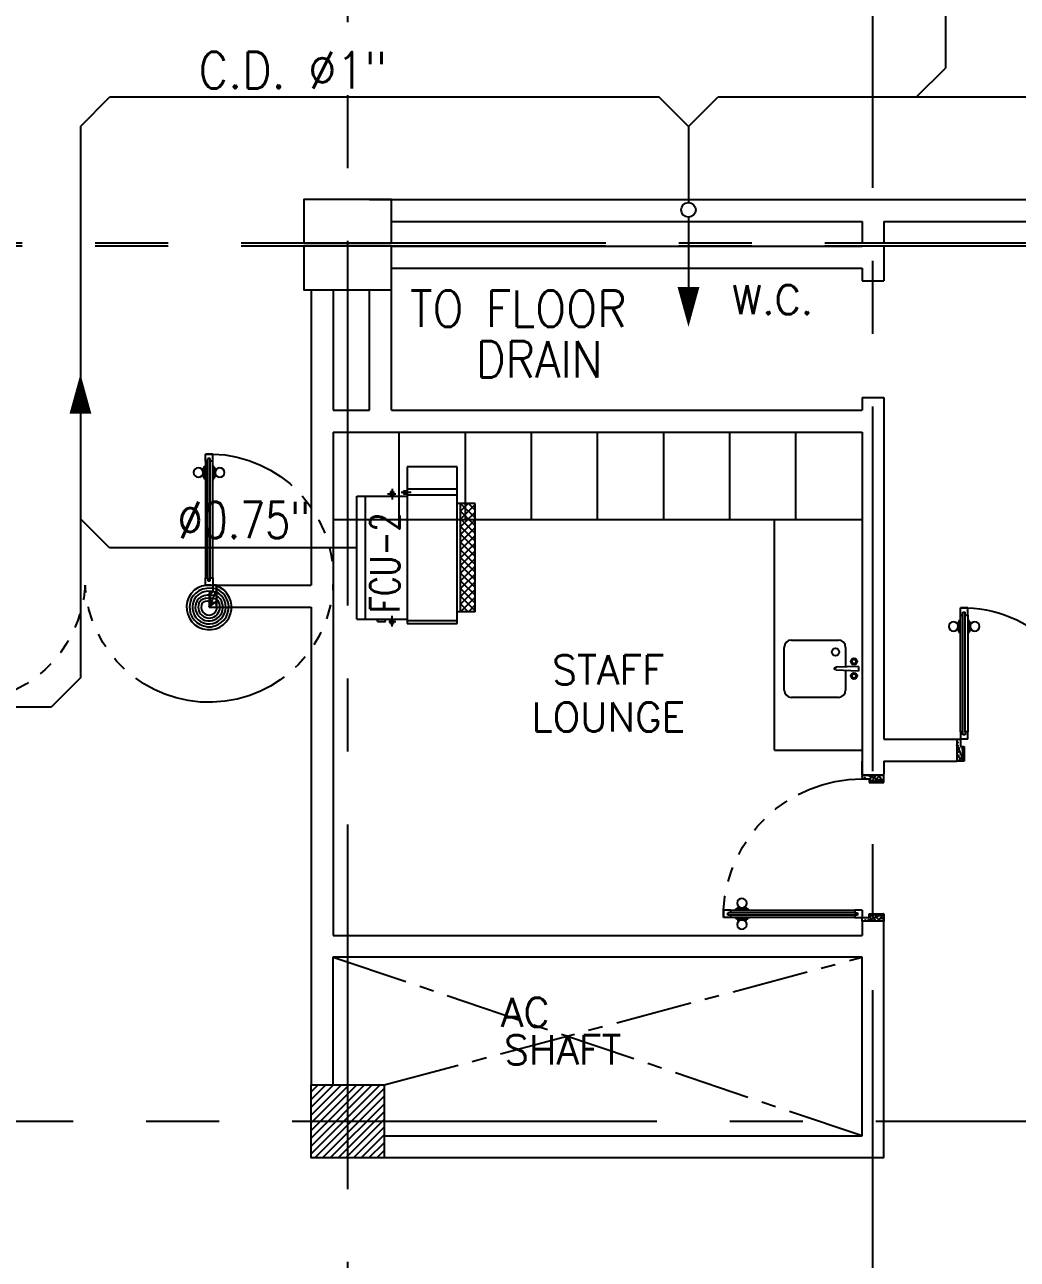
# Model space of a CAD drawing. Extents: x 417866029 to 417866302, y 43498045 to 43498122.
# Drawn here: x 417866078.83 to 417866085.63, y 43498072.02 to 43498080.49 of the extents above; entities that cross this region are included whole.
import ezdxf
from ezdxf.enums import TextEntityAlignment as Align

# ---------------------------------------------------------------- set-up
doc = ezdxf.new("R2010")
doc.units = 0
doc.header["$MEASUREMENT"] = 0
for name, pattern in [('CENTER2', [1.125, 0.75, -0.125, 0.125, -0.125]), ('CENTERX2', [4, 2.5, -0.5, 0.5, -0.5]), ('HIDDEN', [0.375, 0.25, -0.125])]:
    doc.linetypes.add(name, pattern=pattern)
doc.layers.get('0').update_dxf_attribs({"linetype": 'CONTINUOUS'})
for name, color, linetype in [('AC-CD', 6, 'CONTINUOUS'), ('AC-TEXT', 2, 'CONTINUOUS'), ('AXES', 11, 'CENTERX2'), ('COL', 11, 'CONTINUOUS'), ('DOOR', 11, 'CONTINUOUS'), ('FCU', 6, 'CONTINUOUS'), ('HAT', 11, 'CONTINUOUS'), ('Locker', 11, 'CONTINUOUS'), ('NON-MEDICAL', 11, 'CONTINUOUS'), ('P-SOLIDWASTE', 6, 'CONTINUOUS'), ('RM-NAME', 11, 'CONTINUOUS'), ('TEXTN', 2, 'CONTINUOUS'), ('WALL', 11, 'CONTINUOUS')]:
    doc.layers.add(name, color=color, linetype=linetype)
doc.styles.add('ROMANS', font='ROMANS.shx', dxfattribs={"width": 0.6})

# ---------------------------------------------------------------- blocks, each defined once
blk = doc.blocks.new('DOOR90')
at = {"layer": 'DOOR', "color": 7, "linetype": 'ByBlock'}
for p, q in [((-150, 0), (0, 0)), ((-150, 0), (-150, -25)), ((0, -50), (-113.7099299924448, 0)), ((0, -50), (-40.1457343158545, 0)), ((0, -50), (0, 0)), ((-1000, -25), (-1050, -25)), ((-1050, -75), (-1050, -25)), ((-1050, -25), (-1050, -75)), ((-1000, -75), (-1050, -74.99999999947613)), ((-1000, -41.9999999999709), (-1020, -41.9999999999709)), ((-1020, -42), (-1020, -58)), ((-1000, -58), (-1020, -58)), ((-1000, -25), (-1000, -41.9999999999709)), ((-1000, -58), (-1000, -75)), ((-877.6424572214019, -17.79999999995925), (-967.6424572214019, -17.79999999995925)), ((-967.6424572214019, -25), (-967.6424572214019, -17.79999999995925)), ((-967.6424572214019, -75), (-967.6424572214019, -82.20000000004075)), ((-877.6424572214019, -82.20000000004075), (-967.6424572214019, -82.20000000004075)), ((-955.0424572214251, -8.799999999959255), (-890.2424572213786, -8.799999999959255)), ((-955.0424572214251, -17.79999999995925), (-955.0424572214251, -8.799999999959255)), ((-955.0424572214251, -17.79999999995925), (-890.2424572213786, -17.79999999995925)), ((-955.0424572214251, -82.20000000004075), (-890.2424572213786, -82.20000000004075)), ((-955.0424572214251, -82.20000000004075), (-955.0424572214251, -91.20000000004075)), ((-890.2424572213786, -17.79999999995925), (-890.2424572213786, -8.799999999959255)), ((-890.2424572213786, -82.20000000004075), (-890.2424572213786, -91.20000000004075)), ((-877.6424572214019, -25), (-877.6424572214019, -17.79999999995925)), ((-877.6424572214019, -75), (-877.6424572214019, -82.20000000004075)), ((-200, -25), (-150, -25)), ((-200, -42), (-200, -25)), ((-180, -42), (-200, -42)), ((-200, -58), (-180, -58)), ((-200, -75), (-200, -58)), ((-150, -75), (-200, -75)), ((-180, -58), (-180, -42)), ((-150, -25), (-100, -25)), ((-150, -75), (-150, -25)), ((-100, -25), (-100, -50)), ((0, -50), (-100, -36.64271395650576)), ((-100, -50), (0, -50)), ((-955.0424572214251, -91.20000000004075), (-890.2424572213786, -91.20000000004075)), ((-150, -875), (-100, -875)), ((-150, -900), (-150, -875)), ((-150, -900), (0, -900)), ((0, -900), (-150, -900)), ((0, -850), (-113.7099299924448, -900)), ((-100, -875), (-100, -850)), ((0, -850), (-100, -863.3572860434942)), ((-100, -850), (0, -850)), ((0, -850), (-40.1457343158545, -900)), ((0, -850), (0, -900))]:
    blk.add_line(p, q, dxfattribs=at)
at = {"layer": 'DOOR', "linetype": 'ByBlock'}
for p, q in [((-200, -25), (-1000, -25)), ((-200, -42), (-1000, -41.9999999999709)), ((-200, -58), (-1000, -58)), ((-1000, -75), (-200, -75))]:
    blk.add_line(p, q, dxfattribs=at)
at = {"layer": 'DOOR', "color": 7, "linetype": 'ByBlock'}
for centre in [(-922.6424572214019, 23.53094421501737), (-922.6424572214019, -123.5309442149592)]:
    blk.add_circle(centre, 32.39999999998526, dxfattribs=at)
for centre, radius, start, end in [((0, -50), 154.4019578127773, 161.1052885482714, 166.2857707768669), ((0, -50), 94.40195781277725, 148.0181880328085, 180), ((0, -50), 134.4019578127773, 158.159849394549, 169.2800236450682), ((0, -50), 114.4019578127773, 154.0838418822192, 167.37742587102), ((0, -50), 74.40195781277725, 137.7764264185456, 180), ((0, -50), 54.40195781277725, 113.2073828924446, 180), ((0, -50), 34.40195781277725, 90, 180), ((0, -50), 14.40195781277725, 90, 180), ((0, -850), 154.4019578127773, 193.7142292231331, 198.8947114517286), ((0, -850), 134.4019578127773, 190.7199763549318, 201.840150605451), ((0, -850), 94.40195781277725, 180, 211.9818119671915), ((0, -850), 74.40195781277725, 180, 222.2235735814543), ((0, -850), 54.40195781277725, 180, 246.7926171075554), ((0, -850), 34.40195781277725, 180, 270), ((0, -850), 14.40195781277725, 180, 270)]:
    blk.add_arc(centre, radius, start, end, dxfattribs=at)
at = {"layer": 'DOOR', "linetype": 'HIDDEN', "ltscale": 0.5}
blk.add_arc((-222.2222222220153, -49.99999999976717), 828.155208510499, 178.270116378131, 275.0030377036063, dxfattribs=at)
blk = doc.blocks.new('DOOR-10')
at = {"layer": 'DOOR', "color": 0, "linetype": 'ByBlock'}
for p, q in [((-75.69739139656303, 1017.642457220471), (-82.89739139663288, 1017.642457220471)), ((-82.89739139663288, 927.6424572204705), (-82.89739139663288, 1017.642457220471)), ((-25.69739139656303, 1099.999999999069), (-75.69739139656303, 1099.999999999069)), ((-75.69739139656303, 1099.999999999069), (-25.69739139656303, 1099.999999999069)), ((-75.69739139656303, 1049.999999999069), (-75.69739139603917, 1099.999999999098)), ((-58.69739139656303, 1049.999999999069), (-75.69739139656303, 1049.999999999069)), ((-42.69739139656303, 1069.999999999069), (-58.69739139656303, 1069.999999999069)), ((-58.69739139656303, 1049.999999999069), (-58.69739139656303, 1069.999999999069)), ((-42.69739139656303, 1049.999999999069), (-42.69739139656303, 1069.999999999069)), ((-25.69739139656303, 1049.999999999069), (-42.69739139656303, 1049.999999999069)), ((-25.69739139656303, 1049.999999999069), (-25.69739139656303, 1099.999999999069)), ((-25.69739139656303, 1017.642457220471), (-18.49739139649319, 1017.642457220471)), ((-18.49739139649319, 927.6424572204705), (-18.49739139649319, 1017.642457220471)), ((-82.89739139663288, 1005.042457220465), (-91.89739139663288, 1005.042457220465)), ((-91.89739139663288, 1005.042457220465), (-91.89739139663288, 940.2424572204764)), ((-82.89739139663288, 940.2424572204764), (-91.89739139663288, 940.2424572204764)), ((-82.89739139663288, 1005.042457220465), (-82.89739139663288, 940.2424572204764)), ((-18.49739139649319, 1005.042457220465), (-9.497391396493185, 1005.042457220465)), ((-18.49739139649319, 1005.042457220465), (-18.49739139649319, 940.2424572204764)), ((-18.49739139649319, 940.2424572204764), (-9.497391396493185, 940.2424572204764)), ((-9.497391396493185, 1005.042457220465), (-9.497391396493185, 940.2424572204764)), ((-75.69739139656303, 927.6424572204705), (-82.89739139663288, 927.6424572204705)), ((-25.69739139656303, 927.6424572204705), (-18.49739139649319, 927.6424572204705)), ((-75.69739139534067, 200), (-58.69739139534067, 200)), ((-75.69739139534067, 150), (-75.69739139534067, 200)), ((-58.69739139534067, 200), (-58.69739139534067, 180)), ((-58.69739139534067, 180), (-42.69739139534067, 180)), ((-42.69739139534067, 200), (-25.69739139534067, 200)), ((-42.69739139534067, 180), (-42.69739139534067, 200)), ((-25.69739139534067, 200), (-25.69739139534067, 150)), ((-1000.697391395341, 0), (-1000.697391395341, 150)), ((-1000.697391395341, 150), (-975.6973913953407, 150)), ((-1000.697391395341, 150), (-1000.697391395341, 0)), ((-975.6973913953407, 150), (-975.6973913953407, 100)), ((-975.6973913953407, 100), (-950.6973913953407, 100)), ((-950.6973913953407, 100), (-950.6973913953407, 0)), ((-75.69739139534067, 150), (-25.69739139534067, 150)), ((-50.69739139534067, 100), (-50.69739139534067, 0)), ((-25.69739139534067, 100), (-50.69739139534067, 100)), ((-0.6973913953406736, 150), (-25.69739139534067, 150)), ((-25.69739139534067, 150), (-25.69739139534067, 100)), ((-950.6973913953407, 0), (-1000.697391395341, 0)), ((-50.69739139534067, 0), (-0.6973913953406736, 0))]:
    blk.add_line(p, q, dxfattribs=at)
at = {"layer": 'DOOR', "linetype": 'ByBlock'}
for p, q in [((-75.69739139656303, 1049.999999999069), (-75.69739139534067, 200)), ((-58.69739139534067, 200), (-58.69739139656303, 1049.999999999069)), ((-42.69739139534067, 200), (-42.69739139656303, 1049.999999999069)), ((-25.69739139534067, 200), (-25.69739139656303, 1049.999999999069))]:
    blk.add_line(p, q, dxfattribs=at)
at = {"layer": 'DOOR', "color": 9, "linetype": 'ByBlock'}
for p, q in [((-950.6973913953407, 0), (-1000.697391395341, 113.7099299924448)), ((-950.6973913953407, 0), (-964.0546774388058, 100)), ((-50.69739139534067, 0), (-0.6973913953406736, 113.7099299924448)), ((-50.69739139534067, 0), (-37.34010535187554, 100)), ((-0.6973913953406736, 0), (-0.6973913953406736, 150)), ((-950.6973913953407, 0), (-1000.697391395341, 40.1457343158545)), ((-50.69739139534067, 0), (-0.6973913953406736, 40.1457343158545))]:
    blk.add_line(p, q, dxfattribs=at)
at = {"layer": 'DOOR', "color": 0, "linetype": 'ByBlock'}
for centre in [(-124.2283356115222, 972.6424572204705), (22.83355281845434, 972.6424572204705)]:
    blk.add_circle(centre, 32.39999999998526, dxfattribs=at)
at = {"layer": 'DOOR', "linetype": 'HIDDEN', "ltscale": 0.5}
blk.add_arc((-23.39897476031911, 149.138342134087), 952.2988064575108, 93.14815770431052, 179.9481576940245, dxfattribs=at)
at = {"layer": 'DOOR', "color": 9, "linetype": 'ByBlock'}
for centre, radius, start, end in [((-950.6973913953407, 0), 154.4019578127773, 103.7142292212167, 108.8947114515936), ((-950.6973913953407, 0), 134.4019578127773, 100.7199763555959, 111.8401506085482), ((-950.6973913953407, 0), 94.40195781277725, 90, 121.981811965689), ((-50.69739139534067, 0), 94.40195781277725, 58.01818803431096, 90), ((-50.69739139534067, 0), 134.4019578127773, 68.15984939145177, 79.28002364440412), ((-50.69739139534067, 0), 114.4019578127773, 64.0838418833441, 77.3774258719247), ((-50.69739139534067, 0), 154.4019578127773, 71.10528854840643, 76.28577077878333), ((-950.6973913953407, 0), 74.40195781277725, 90, 132.2235735847074), ((-950.6973913953407, 0), 54.40195781277725, 90, 156.7926171089788), ((-950.6973913953407, 0), 34.40195781277725, 90, 180), ((-950.6973913953407, 0), 14.40195781277725, 90, 180), ((-50.69739139534067, 0), 74.40195781277725, 47.7764264152926, 90), ((-50.69739139534067, 0), 54.40195781277725, 23.20738289102122, 90), ((-50.69739139534067, 0), 34.40195781277725, 0, 90), ((-50.69739139534067, 0), 14.40195781277725, 0, 90)]:
    blk.add_arc(centre, radius, start, end, dxfattribs=at)
blk = doc.blocks.new('A$C272A55A0')
at = {"layer": 'DOOR', "color": 0, "linetype": 'ByBlock'}
for p, q in [((-0.0001203324354719371, 900.3541752648598), (-0.0001203324500238523, 1050.354175264831)), ((49.99987966756453, 1050.354175264918), (-0.0001203324354719371, 1050.354175264918)), ((49.99987966756453, 950.354175264918), (49.99987966756453, 1050.354175264918)), ((1749.999879667535, 950.354175264918), (1749.999879667535, 1050.354175264918)), ((1749.999879667535, 1050.354175264918), (1799.999879667535, 1050.354175264918)), ((1799.999879667535, 1050.354175264918), (1799.999879667535, 900.354175264918)), ((24.99987966756453, 950.354175264918), (49.99987966756453, 950.354175264918)), ((24.99987966756453, 900.354175264918), (24.99987966756453, 950.354175264918)), ((1774.999879667535, 950.354175264918), (1749.999879667535, 950.354175264918)), ((1774.999879667535, 900.354175264918), (1774.999879667535, 950.354175264918)), ((-0.0001203324354719371, 900.354175264918), (24.99987966756453, 900.354175264918)), ((74.99987966756453, 900.354175264918), (24.99987966756453, 900.354175264918)), ((24.99987966756453, 850.354175264918), (24.99987966756453, 900.354175264918)), ((41.99987966756453, 850.354175264918), (24.99987966756453, 850.354175264918)), ((57.99987966756453, 870.354175264918), (41.99987966756453, 870.354175264918)), ((41.99987966756453, 870.354175264918), (41.99987966756453, 850.354175264918)), ((57.99987966756453, 850.354175264918), (57.99987966756453, 870.354175264918)), ((74.99987966756453, 850.354175264918), (57.99987966756453, 850.354175264918)), ((74.99987966756453, 900.354175264918), (74.99987966756453, 850.354175264918)), ((1724.999879667535, 900.354175264918), (1774.999879667535, 900.354175264918)), ((1724.999879667535, 900.354175264918), (1724.999879667535, 850.354175264918)), ((1724.999879667535, 850.354175264918), (1741.999879667535, 850.354175264918)), ((1741.999879667535, 870.354175264918), (1757.999879667535, 870.354175264918)), ((1741.999879667535, 850.354175264918), (1741.999879667535, 870.354175264918)), ((1757.999879667535, 870.354175264918), (1757.999879667535, 850.354175264918)), ((1757.999879667535, 850.354175264918), (1774.999879667535, 850.354175264918)), ((1799.999879667535, 900.354175264918), (1774.999879667535, 900.354175264918)), ((1774.999879667535, 850.354175264918), (1774.999879667535, 900.354175264918)), ((1724.999879667535, 172.7117180435162), (1717.799879667495, 172.7117180435162)), ((1717.799879667495, 172.7117180435162), (1717.799879667495, 82.71171804351616)), ((1774.999879667535, 172.7117180435162), (1782.199879667576, 172.7117180435162)), ((1782.199879667576, 172.7117180435162), (1782.199879667576, 82.71171804351616)), ((1717.799879667495, 160.1117180435103), (1708.799879667495, 160.1117180435103)), ((1708.799879667495, 95.31171804352198), (1708.799879667495, 160.1117180435103)), ((1717.799879667495, 95.31171804352198), (1708.799879667495, 95.31171804352198)), ((1717.799879667495, 95.31171804352198), (1717.799879667495, 160.1117180435103)), ((1782.199879667576, 160.1117180435103), (1791.199879667576, 160.1117180435103)), ((1782.199879667576, 95.31171804352198), (1782.199879667576, 160.1117180435103)), ((1782.199879667576, 95.31171804352198), (1791.199879667576, 95.31171804352198)), ((1791.199879667576, 95.31171804352198), (1791.199879667576, 160.1117180435103)), ((24.99987966756453, 50.35417526491801), (41.99987966753542, 50.35417526491801)), ((24.99987966756453, 50.35417526491801), (24.99987966756453, 0.3541752649180125)), ((24.99987966756453, 0.3541752649180125), (74.99987966756453, 0.3541752649180125)), ((74.99987966756453, 0.3541752649180125), (24.99987966756453, 0.3541752649180125)), ((41.99987966753542, 50.35417526491801), (41.99987966753542, 30.35417526491801)), ((41.99987966756453, 30.35417526491801), (57.99987966756453, 30.35417526491801)), ((57.99987966756453, 50.35417526491801), (74.99987966756453, 50.35417526491801)), ((57.99987966756453, 50.35417526491801), (57.99987966756453, 30.35417526491801)), ((74.99987966756453, 50.35417526491801), (74.99987966704066, 0.3541752648889087)), ((1724.999879667535, 82.71171804351616), (1717.799879667495, 82.71171804351616)), ((1741.999879667535, 50.35417526491801), (1724.999879667535, 50.35417526491801)), ((1724.999879667535, 50.35417526491801), (1724.999879668059, 0.3541752648889087)), ((1774.999879667535, 0.3541752649180125), (1724.999879667535, 0.3541752649180125)), ((1724.999879667535, 0.3541752649180125), (1774.999879667535, 0.3541752649180125)), ((1741.999879667535, 50.35417526491801), (1741.999879667535, 30.35417526491801)), ((1757.999879667535, 30.35417526491801), (1741.999879667535, 30.35417526491801)), ((1774.999879667535, 50.35417526491801), (1757.999879667565, 50.35417526491801)), ((1757.999879667565, 50.35417526491801), (1757.999879667565, 30.35417526491801)), ((1774.999879667535, 82.71171804351616), (1782.199879667576, 82.71171804351616)), ((1774.999879667535, 50.35417526491801), (1774.999879667535, 0.3541752649180125))]:
    blk.add_line(p, q, dxfattribs=at)
at = {"layer": 'DOOR', "color": 9, "linetype": 'ByBlock'}
for p, q in [((49.99987966756453, 1050.354175264918), (-0.0001203324354719371, 1010.208440949064)), ((49.99987966756453, 1050.354175264918), (-0.0001203324354719371, 936.6442452724732)), ((49.99987966756453, 1050.354175264918), (36.64259362407029, 950.354175264918)), ((1749.999879667535, 1050.354175264918), (1799.999879667535, 1010.208440949064)), ((1749.999879667535, 1050.354175264918), (1799.999879667535, 936.6442452724732)), ((1749.999879667535, 1050.354175264918), (1763.35716571103, 950.354175264918))]:
    blk.add_line(p, q, dxfattribs=at)
at = {"layer": 'DOOR', "linetype": 'ByBlock'}
for p, q in [((24.99987966756453, 850.354175264918), (24.99987966756453, 50.35417526491801)), ((41.99987966756453, 850.354175264918), (41.99987966753542, 50.35417526491801)), ((57.99987966756453, 850.354175264918), (57.99987966756453, 50.35417526491801)), ((74.99987966756453, 50.35417526491801), (74.99987966756453, 850.354175264918)), ((1724.999879667535, 50.35417526491801), (1724.999879667535, 850.354175264918)), ((1741.999879667535, 850.354175264918), (1741.999879667535, 50.35417526491801)), ((1757.999879667535, 850.354175264918), (1757.999879667565, 50.35417526491801)), ((1774.999879667535, 850.354175264918), (1774.999879667535, 50.35417526491801))]:
    blk.add_line(p, q, dxfattribs=at)
at = {"layer": 'DOOR', "color": 0, "linetype": 'ByBlock'}
for centre in [(1676.468935452576, 127.7117180435162), (1823.530823882553, 127.7117180435162)]:
    blk.add_circle(centre, 32.39999999998526, dxfattribs=at)
at = {"layer": 'DOOR', "color": 9, "linetype": 'ByBlock'}
for centre, radius, start, end in [((49.99987966756453, 1050.354175264918), 54.40195781277725, 203.2073828919769, 270), ((49.99987966756453, 1050.354175264918), 34.40195781277725, 180, 270), ((49.99987966756453, 1050.354175264918), 14.40195781277725, 180, 270), ((1749.999879667535, 1050.354175264918), 14.40195781277725, 270, 0), ((1749.999879667535, 1050.354175264918), 34.40195781277725, 270, 0), ((1749.999879667535, 1050.354175264918), 54.40195781277725, 270, 336.7926171080232), ((49.99987966756453, 1050.354175264918), 74.40195781277725, 227.7764264168309, 270), ((49.99987966756453, 1050.354175264918), 94.40195781277725, 238.0181880330829, 270), ((49.99987966756453, 1050.354175264918), 114.4019578127773, 244.083841882062, 257.3774258712915), ((1749.999879667535, 1050.354175264918), 74.40195781277725, 270, 312.2235735831691), ((1749.999879667535, 1050.354175264918), 94.40195781277725, 270, 301.9818119669171), ((1749.999879667535, 1050.354175264918), 114.4019578127773, 282.6225741287084, 295.916158117938), ((49.99987966756453, 1050.354175264918), 134.4019578127773, 248.1598493930308, 259.2800236451595), ((49.99987966756453, 1050.354175264918), 154.4019578127773, 251.1052885492919, 256.2857707775486), ((1749.999879667535, 1050.354175264918), 134.4019578127773, 280.7199763548405, 291.8401506069692), ((1749.999879667535, 1050.354175264918), 154.4019578127773, 283.7142292224514, 288.8947114507081)]:
    blk.add_arc(centre, radius, start, end, dxfattribs=at)
at = {"layer": 'DOOR', "linetype": 'HIDDEN', "ltscale": 0.5}
for centre, radius, start, end in [((49.99987966756453, 851.395841931575), 851.4087845464003, 268.3173765331032, 3.296482377102192), ((1749.999879667521, 851.3958419315459), 851.4087845463584, 176.7035176228957, 271.6826234668978)]:
    blk.add_arc(centre, radius, start, end, dxfattribs=at)
at = {"layer": 'WALL', "linetype": 'ByBlock'}
blk.add_line((1799.999879667565, 900.3541752650344), (1799.99987966755, 1050.354175265005), dxfattribs=at)
blk = doc.blocks.new('RM1')
at = {"layer": 'RM-NAME', "style": 'ROMANS'}
for tag, p in [('ROOMNAME1', (0, 323.8095238059759)), ('ROOMNAME2', (0, 0))]:
    blk.add_attdef(tag, text='', height=200, dxfattribs=at).set_placement(p, align=Align.MIDDLE)
blk = doc.blocks.new('*X71')
at = {"color": 0}
for p, q in [((238728.5557043091, 139875.0276944297), (239203.261983691, 140349.7339738117)), ((238728.5557043091, 139928.0607030187), (239150.228975102, 140349.7339738117)), ((238728.5557043091, 139981.0937116077), (239097.195966513, 140349.7339738117)), ((238728.5557043091, 140034.1267201967), (239044.162957924, 140349.7339738117)), ((238728.5557043091, 140087.1597287857), (238991.129949335, 140349.7339738117)), ((238728.5557043091, 140140.1927373747), (238938.096940746, 140349.7339738117)), ((238728.5557043091, 140193.2257459637), (238885.0639321571, 140349.7339738117)), ((238728.5557043091, 140246.2587545527), (238832.0309235681, 140349.7339738117)), ((238728.5557043091, 140299.2917631417), (238778.9979149791, 140349.7339738117)), ((238756.29499228, 139849.7339738117), (239228.555704309, 140321.9946858407)), ((238809.328000869, 139849.7339738117), (239228.555704309, 140268.9616772517)), ((238862.361009458, 139849.7339738117), (239228.555704309, 140215.9286686627)), ((238915.394018047, 139849.7339738117), (239228.555704309, 140162.8956600737)), ((238968.427026636, 139849.7339738117), (239228.555704309, 140109.8626514847)), ((239021.4600352249, 139849.7339738117), (239228.555704309, 140056.8296428957)), ((239074.4930438139, 139849.7339738117), (239228.555704309, 140003.7966343067)), ((239127.5260524029, 139849.7339738117), (239228.555704309, 139950.7636257178)), ((239180.5590609919, 139849.7339738117), (239228.555704309, 139897.7306171287))]:
    blk.add_line(p, q, dxfattribs=at)
blk = doc.blocks.new('COL50')
at = {"layer": 'COL'}
blk.add_lwpolyline([(-249.9999999999709, 250), (-249.9999999999418, -250), (250, -250), (249.9999999999709, 250)], close=True, dxfattribs=at)
blk = doc.blocks.new('C5')
at = {"layer": 'HAT', "linetype": 'ByBlock'}
h = blk.add_hatch(dxfattribs=at)
h.set_pattern_fill('ANSI31', color=256, scale=300, style=0)
h.set_pattern_definition([(45, (-223356.1822811712, -51411.00533739349), (-26.51650429449553, 26.51650429449553), [])])
h.paths.add_polyline_path([(300.0000000001455, 300.0000000000218), (0, 300.0000000000146), (0, 1.455191522836685e-11), (300.0000000001164, 3.637978807091713e-11)])
h.paths.add_polyline_path([(599.9999999999709, 300.0000000000073), (300.0000000001455, 300.0000000000073), (300.0000000000873, 4.365574568510056e-11), (600, 6.548361852765083e-11)])
at = {"layer": 'COL'}
blk.add_lwpolyline([(600, 300.0000000000509), (0, 300.0000000000218), (0, 2.91038304567337e-11), (600, 5.820766091346741e-11)], close=True, dxfattribs=at)
blk = doc.blocks.new('*X36')
at = {"color": 0}
for p, q in [((16890.47746209932, -2466.570672882412), (16943.4517006644, -2413.596434317336)), ((16890.47746209932, -2519.603681471403), (16990.47746209933, -2419.603681471401)), ((16990.47746209933, -2512.466117304769), (16891.6077791119, -2413.596434317336)), ((16990.47746209933, -2459.433108715778), (16944.64078770089, -2413.596434317336)), ((16990.47746209933, -2565.49912589376), (16890.47746209932, -2465.499125893757)), ((16890.47746209932, -2572.636690060394), (16990.47746209933, -2472.636690060392)), ((16990.47746209933, -2618.532134482751), (16890.47746209932, -2518.532134482748)), ((16890.47746209932, -2625.669698649385), (16990.47746209933, -2525.669698649383)), ((16990.47746209933, -2671.565143071742), (16890.47746209932, -2571.565143071739)), ((16890.47746209932, -2678.702707238376), (16990.47746209933, -2578.702707238374)), ((16990.47746209933, -2724.598151660733), (16890.47746209932, -2624.59815166073)), ((16890.47746209932, -2731.735715827367), (16990.47746209933, -2631.735715827365)), ((16990.47746209933, -2777.631160249724), (16890.47746209932, -2677.631160249721)), ((16890.47746209932, -2784.768724416358), (16990.47746209933, -2684.768724416357)), ((16990.47746209933, -2830.664168838715), (16890.47746209932, -2730.664168838713)), ((16890.47746209932, -2837.801733005349), (16990.47746209933, -2737.801733005348)), ((16990.47746209933, -2883.697177427706), (16890.47746209932, -2783.697177427704)), ((16890.47746209932, -2890.83474159434), (16990.47746209933, -2790.834741594339)), ((16990.47746209933, -2936.730186016697), (16890.47746209932, -2836.730186016694)), ((16890.47746209932, -2943.867750183331), (16990.47746209933, -2843.86775018333)), ((16990.47746209933, -2989.763194605689), (16890.47746209932, -2889.763194605686)), ((16890.47746209932, -2996.900758772323), (16990.47746209933, -2896.900758772321)), ((16990.47746209933, -3042.796203194679), (16890.47746209932, -2942.796203194677)), ((16890.47746209932, -3049.933767361314), (16990.47746209933, -2949.933767361312)), ((16990.47746209933, -3095.82921178367), (16890.47746209932, -2995.829211783668)), ((16890.47746209932, -3102.966775950305), (16990.47746209933, -3002.966775950303)), ((16990.47746209933, -3148.862220372662), (16890.47746209932, -3048.862220372659)), ((16943.52866745501, -3154.946434317336), (16890.47746209932, -3101.89522896165)), ((16891.53081232129, -3154.946434317336), (16990.47746209933, -3055.999784539294)), ((16944.56382091028, -3154.946434317336), (16990.47746209933, -3109.032793128285))]:
    blk.add_line(p, q, dxfattribs=at)
blk = doc.blocks.new('WHE06')
at = {"color": 3}
for p, q in [((688.9750000238419, 621.5), (346.0749999880791, 621.5)), ((346.0749999880791, 621.5), (346.0749999880791, 469.1000000014901)), ((688.9750000238419, 469.1000000014901), (688.9750000238419, 621.5)), ((212.2971614003181, 437.25), (269.0589052438736, 437.25)), ((232.1000000238419, 452.25), (232.1000000238419, 422.25)), ((232.1000000238419, 452.25), (252.1000000238419, 452.25)), ((242.1000000238419, 472.1842434704304), (242.1000000238419, 399.4801759719849)), ((252.1000000238419, 452.25), (252.1000000238419, 422.25)), ((304.9940044879913, 447.6499999985099), (373.2827185988426, 447.6499999985099)), ((321.0749999880791, 457.6499999985099), (321.0749999880791, 437.6499999985099)), ((321.0749999880791, 457.6499999985099), (346.0749999880791, 457.6499999985099)), ((321.0749999880791, 437.6499999985099), (346.0749999880791, 437.6499999985099)), ((346.0749999880791, 430.4178223386407), (688.9750000238419, 430.4178223386407)), ((60.32499998807907, -422.25), (60.32499998807907, 422.25)), ((811.1999999880791, 370.6749999970198), (688.9750000238419, 370.6749999970198)), ((711.1999999880791, -370.6749999970198), (711.1999999880791, 370.6749999970198)), ((811.1999999880791, -370.6749999970198), (811.1999999880791, 370.6749999970198)), ((141.6357128024101, -437.25), (141.6357128024101, -422.25)), ((196.5700032711029, -437.25), (196.5700032711029, -422.25)), ((232.1000000238419, -452.25), (232.1000000238419, -422.25)), ((242.1000000238419, -472.1842434704304), (242.1000000238419, -399.4801759719849)), ((252.1000000238419, -452.25), (252.1000000238419, -422.25)), ((811.1999999880791, -370.6749999970198), (688.9750000238419, -370.6749999970198)), ((141.6357128024101, -437.25), (196.5700032711029, -437.25)), ((221.3790392279625, -437.25), (269.0589052438736, -437.25)), ((232.1000000238419, -452.25), (252.1000000238419, -452.25)), ((346.0749999880791, -430.4178223386407), (688.9750000238419, -430.4178223386407))]:
    blk.add_line(p, q, dxfattribs=at)
at = {"color": 6}
for p, q in [((346.0749999880791, 469.1000000014901), (346.0749999880791, -450.8250000029802)), ((688.9750000238419, 469.1000000014901), (346.0749999880791, 469.1000000014901)), ((688.9750000238419, -450.8250000029802), (688.9750000238419, 469.1000000014901)), ((0, -422.25), (0, 422.25)), ((0, 422.25), (346.0749999880791, 422.25)), ((0, -422.25), (346.0749999880791, -422.25)), ((346.0749999880791, -450.8250000029802), (688.9750000238419, -450.8250000029802))]:
    blk.add_line(p, q, dxfattribs=at)
at = {"color": 11}
blk.add_blockref('*X36', (-16179.27746212482, 2784.271434314549), dxfattribs=at)

msp = doc.modelspace()

# ---------------------------------------------------------------- linework, layer by layer
at = {"layer": 'AC-CD'}
for p, q in [((417866085.1404374, 43498082.59071069), (417866085.1404375, 43498080.19158237)), ((417866084.9404375, 43498079.9915823), (417866085.1404375, 43498080.19158237)), ((417866079.2117865, 43498079.79158223), (417866079.4117865, 43498079.99158229)), ((417866083.1791398, 43498079.9915823), (417866079.4117865, 43498079.99158229)), ((417866083.3791395, 43498079.79158242), (417866083.1791398, 43498079.9915823)), ((417866083.3791395, 43498079.79158242), (417866083.5791393, 43498079.9915823)), ((417866092.1226219, 43498079.99158228), (417866083.5791393, 43498079.9915823)), ((417866079.2117865, 43498079.79158226), (417866079.2117865, 43498076.01056199)), ((417866083.3791395, 43498079.79158242), (417866083.3791395, 43498079.26945721)), ((417866083.3791395, 43498079.16945719), (417866083.3791395, 43498078.64274722)), ((417866079.4117865, 43498076.90179689), (417866079.2117865, 43498077.1017969)), ((417866081.105065, 43498076.90179688), (417866079.4117865, 43498076.90179689)), ((417866079.2129987, 43498076.01177423), (417866079.0129988, 43498075.81177423)), ((417866077.2509577, 43498075.81177422), (417866079.0129988, 43498075.81177423))]:
    msp.add_line(p, q, dxfattribs=at)
msp.add_circle((417866083.3791395, 43498079.21945722), 0.05, dxfattribs=at)
at = {"layer": 'AXES'}
for p, q in [((417866081.0434642, 43498044.50641705), (417866081.0434642, 43498121.77705345)), ((417866084.6434642, 43498051.37071069), (417866084.6434642, 43498110.19071069)), ((417866102.8126107, 43498078.99071069), (417866042.6034642, 43498078.99071069)), ((417866102.8126107, 43498078.97071069), (417866042.6034642, 43498078.97071069)), ((417866103.1626107, 43498072.97071069), (417866053.1534642, 43498072.97071069))]:
    msp.add_line(p, q, dxfattribs=at)
at = {"layer": 'Locker', "linetype": 'ByBlock', "ltscale": 0.3}
for p, q in [((417866081.396653, 43498077.09571069), (417866081.396653, 43498077.69571069)), ((417866081.8497689, 43498077.09571069), (417866081.8497689, 43498077.69571069)), ((417866082.3028848, 43498077.09571069), (417866082.3028848, 43498077.69571069)), ((417866082.7560006, 43498077.09571069), (417866082.7560006, 43498077.69571069)), ((417866083.2091165, 43498077.09571069), (417866083.2091165, 43498077.69571069)), ((417866083.6622324, 43498077.09571069), (417866083.6622324, 43498077.69571069)), ((417866084.1153483, 43498077.09571069), (417866084.1153483, 43498077.69571069)), ((417866080.9435371, 43498077.09571069), (417866084.5684642, 43498077.09571069))]:
    msp.add_line(p, q, dxfattribs=at)
at = {"layer": 'NON-MEDICAL'}
for p, q in [((417866083.9684642, 43498075.51609877), (417866083.9684642, 43498077.09571069)), ((417866084.0851507, 43498076.27010924), (417866084.4062385, 43498076.27010924)), ((417866084.0352778, 43498075.9273164), (417866084.0352778, 43498076.22023643)), ((417866084.4561113, 43498076.22023643), (417866084.4561113, 43498076.08375098)), ((417866084.5443076, 43498076.08980547), (417866084.389047, 43498076.08375098)), ((417866084.5443076, 43498076.05774736), (417866084.389047, 43498076.06380185)), ((417866084.4561113, 43498076.06380185), (417866084.4561113, 43498075.9273164)), ((417866084.5443076, 43498076.08980547), (417866084.5443076, 43498076.05774736)), ((417866084.4062385, 43498075.87744358), (417866084.0851507, 43498075.87744358)), ((417866083.9684642, 43498075.51609877), (417866084.5684642, 43498075.51609877))]:
    msp.add_line(p, q, dxfattribs=at)
for centre, radius in [((417866084.3866776, 43498076.1882276), 0.02550626410779683), ((417866084.5132195, 43498076.12353865), 0.02166226048229988), ((417866084.5132195, 43498076.12353865), 0.01398170678879575), ((417866084.5132195, 43498076.02401417), 0.02166226048229988), ((417866084.5132195, 43498076.02401417), 0.01398170678879575)]:
    msp.add_circle(centre, radius, dxfattribs=at)
for centre, radius, start, end in [((417866084.0851507, 43498076.22023643), 0.04987281501271799, 90, 180), ((417866084.4062385, 43498076.22023643), 0.04987281501271799, 0, 90), ((417866084.389047, 43498076.07377641), 0.009974563002543034, 90, 270), ((417866084.0851507, 43498075.9273164), 0.04987281501271799, 180, 270), ((417866084.4062385, 43498075.9273164), 0.04987281501271799, 270, 0)]:
    msp.add_arc(centre, radius, start, end, dxfattribs=at)
at = {"layer": 'P-SOLIDWASTE'}
for points in [[(417866081.7759629, 43498079.9915823, 0, 0.1500000000000001, 0), (417866081.5030946, 43498079.9915823, 0.1500000000000001, 0.1500000000000001, 0)], [(417866083.3791395, 43498078.41750544, 0, 0.1500000000000001, 0), (417866083.3791395, 43498078.69037377, 0.1500000000000001, 0.1500000000000001, 0)], [(417866079.2117865, 43498078.09474299, 0, 0.1500000000000001, 0), (417866079.2117865, 43498077.82187466, 0.1500000000000001, 0.1500000000000001, 0)]]:
    msp.add_lwpolyline(points, format="xyseb", dxfattribs=at)
at = {"layer": 'WALL'}
for p, q in [((417866081.1934642, 43498079.2907107), (417866087.9434642, 43498079.2907107)), ((417866081.3434642, 43498079.14071069), (417866084.5684642, 43498079.14071069)), ((417866084.5684642, 43498079.14071069), (417866084.5684642, 43498078.99071069)), ((417866084.7184642, 43498079.14071069), (417866087.9434642, 43498079.14071069)), ((417866084.7184642, 43498079.14071069), (417866084.7184642, 43498078.99071069)), ((417866081.3434642, 43498078.97071069), (417866084.5684642, 43498078.97071069)), ((417866084.7184642, 43498078.99071069), (417866084.5684642, 43498078.99071069)), ((417866084.7184642, 43498078.97071069), (417866084.5684642, 43498078.97071069)), ((417866084.7184642, 43498078.97071069), (417866084.7184642, 43498078.73321069)), ((417866081.3434642, 43498078.82071069), (417866084.5684642, 43498078.82071069)), ((417866084.5684642, 43498078.82071069), (417866084.5684642, 43498078.73321069)), ((417866080.7934642, 43498078.67071069), (417866080.7934642, 43498076.64571069)), ((417866080.9435371, 43498078.67071069), (417866080.9435371, 43498077.84571069)), ((417866081.1934642, 43498077.84571069), (417866081.1934642, 43498078.67071069)), ((417866081.3434642, 43498077.84571069), (417866081.3434642, 43498078.67071069)), ((417866084.5684642, 43498077.93321069), (417866084.5684642, 43498077.84571069)), ((417866084.7184642, 43498077.93321069), (417866084.7184642, 43498075.59071069)), ((417866080.9435371, 43498077.84571069), (417866081.1934642, 43498077.84571069)), ((417866081.3434642, 43498077.84571069), (417866084.5684642, 43498077.84571069)), ((417866080.9435371, 43498077.69571069), (417866084.5684642, 43498077.69571069)), ((417866080.9435371, 43498077.69571069), (417866080.9435371, 43498074.24571069)), ((417866084.5684642, 43498077.69571069), (417866084.5684642, 43498075.34821069)), ((417866080.1434642, 43498076.49571069), (417866080.1434642, 43498076.64571069)), ((417866080.1434642, 43498076.64571069), (417866080.7934642, 43498076.64571069)), ((417866080.1434642, 43498076.49571069), (417866080.7934642, 43498076.49571069)), ((417866080.7934642, 43498076.49571069), (417866080.7934642, 43498073.22071069)), ((417866084.7184642, 43498075.59071069), (417866085.2184642, 43498075.59071069)), ((417866085.2184642, 43498075.59071069), (417866085.2184642, 43498075.44071069)), ((417866084.5684642, 43498075.34321069), (417866084.5684642, 43498075.44071069)), ((417866084.7184642, 43498075.44071069), (417866085.2184642, 43498075.44071069)), ((417866084.7184642, 43498075.44071069), (417866084.7184642, 43498075.34821069)), ((417866084.5684642, 43498074.34321069), (417866084.5684642, 43498074.24571069)), ((417866084.7184642, 43498072.72071069), (417866084.7184642, 43498074.34321069)), ((417866080.9435371, 43498074.24571069), (417866084.5684642, 43498074.24571069)), ((417866080.9425371, 43498074.09571069), (417866080.9425371, 43498073.22071069)), ((417866084.5684642, 43498074.09571069), (417866080.9425371, 43498074.09571069)), ((417866084.5684642, 43498072.87071069), (417866084.5684642, 43498074.09571069)), ((417866081.2934642, 43498072.87071069), (417866084.5684642, 43498072.87071069)), ((417866084.7184642, 43498072.72071069), (417866081.2934642, 43498072.72071069))]:
    msp.add_line(p, q, dxfattribs=at)
at = {"layer": 'WALL', "linetype": 'ByBlock'}
for p, q in [((417866084.5684642, 43498078.73321069), (417866084.7184642, 43498078.73321069)), ((417866084.5684642, 43498077.93321069), (417866084.7184642, 43498077.93321069)), ((417866084.7184642, 43498075.34321069), (417866084.5684642, 43498075.34321069))]:
    msp.add_line(p, q, dxfattribs=at)
at = {"layer": 'WALL', "color": 11, "linetype": 'CENTER2', "ltscale": 0.7}
for p, q in [((417866084.5684642, 43498072.87071069), (417866080.9425371, 43498074.09571069)), ((417866081.2934642, 43498073.22071069), (417866084.5684642, 43498074.09571069))]:
    msp.add_line(p, q, dxfattribs=at)
at = {"layer": 'WALL', "linetype": 'ByBlock', "ltscale": 0.3}
msp.add_lwpolyline([(417866080.7934642, 43498073.22071069), (417866081.2934642, 43498073.22071069), (417866081.2934642, 43498072.72071069), (417866080.7934642, 43498072.72071069)], close=True, dxfattribs=at)

# ---------------------------------------------------------------- block references
at = {"layer": 'COL', "linetype": 'ByBlock', "xscale": 0.0009999871253967285, "yscale": 0.001000002026557922, "zscale": 0.001}
for p in [(417866080.7434642, 43498078.99071069), (417866080.7434642, 43498078.67071069)]:
    msp.add_blockref('C5', p, dxfattribs=at)
at = {"layer": 'COL', "xscale": -0.0009999871253967285, "yscale": 0.001000002026557922, "zscale": 0.001}
msp.add_blockref('COL50', (417866081.0434642, 43498072.97071069), dxfattribs=at)
at = {"layer": 'DOOR', "color": 0, "linetype": 'ByBlock', "yscale": 0.001000002026557922, "zscale": 0.001}
for name, p, xscale, rotation in [('A$C272A55A0', (417866078.3434643, 43498077.54606487), -0.0009999871253967285, 180), ('DOOR90', (417866085.2184642, 43498075.44071069), -0.001000002026557922, 90)]:
    msp.add_blockref(name, p, dxfattribs=dict(at, xscale=xscale, rotation=rotation))
at = {"layer": 'DOOR', "color": 0, "linetype": 'ByBlock', "ltscale": 0.3, "xscale": -0.001000002026557922, "yscale": 0.001000002026557922, "zscale": 0.001, "rotation": 90}
msp.add_blockref('DOOR-10', (417866084.7184642, 43498074.3425133), dxfattribs=at)
at = {"layer": 'FCU', "linetype": 'ByBlock', "xscale": 0.0009999871253967285, "yscale": 0.001000002026557922, "zscale": 0.001}
msp.add_blockref('WHE06', (417866081.105065, 43498076.83543142), dxfattribs=at)
at = {"layer": 'HAT', "xscale": 0.0009999871253967285, "yscale": 0.001000002026557922, "zscale": 0.001}
msp.add_blockref('*X71', (417865842.0649084, 43497932.87097672), dxfattribs=at)
at = {"layer": 'RM-NAME'}
ref = msp.add_blockref('RM1', (417866083.9561969, 43498078.60381356), dxfattribs=dict(at, xscale=0.0009999871253967285, yscale=0.001000002026557922, zscale=0.001))
ref.add_attrib('ROOMNAME2', 'W.C.', dxfattribs={"height": 0.2, "style": 'ROMANS'}).set_placement((417866083.9561969, 43498078.60381356), align=Align.MIDDLE)
ref = msp.add_blockref('RM1', (417866082.8293892, 43498075.7423992), dxfattribs=dict(at, xscale=0.0009999871253967285, yscale=0.001000002026557922, zscale=0.001))
ref.add_attrib('ROOMNAME2', 'LOUNGE', dxfattribs={"height": 0.2, "style": 'ROMANS'}).set_placement((417866082.8293892, 43498075.7423992), align=Align.MIDDLE)
ref.add_attrib('ROOMNAME1', 'STAFF', dxfattribs={"height": 0.2, "style": 'ROMANS'}).set_placement((417866082.8293892, 43498076.06620873), align=Align.MIDDLE)

# ---------------------------------------------------------------- texts
at = {"layer": 'AC-TEXT', "style": 'ROMANS'}
for s, width, p in [('C.D. %%c1"', 0.9, (417866080.6672597, 43498080.17683382)), ('%%c0.75"', 0.8, (417866080.3326261, 43498077.09294696))]:
    msp.add_text(s, height=0.25, dxfattribs=dict(at, width=width)).set_placement(p, align=Align.MIDDLE)
at = {"layer": 'AC-TEXT', "style": 'ROMANS', "width": 0.9}
for s, p in [('TO FLOOR ', (417866081.4700947, 43498078.41657158)), ('DRAIN', (417866081.922883, 43498078.07014114))]:
    msp.add_text(s, height=0.25, dxfattribs=at).set_placement(p)
at = {"layer": 'RM-NAME', "style": 'ROMANS'}
for s, p in [('AC', (417866082.2607442, 43498073.71766567)), ('SHAFT', (417866082.5172607, 43498073.46115123))]:
    msp.add_text(s, height=0.2, dxfattribs=at).set_placement(p, align=Align.MIDDLE)
at = {"layer": 'TEXTN', "style": 'ROMANS', "width": 0.75}
msp.add_text('FCU-2', height=0.2, rotation=90, dxfattribs=at).set_placement((417866081.3978636, 43498076.45614193))

doc.saveas('drawing.dxf')
